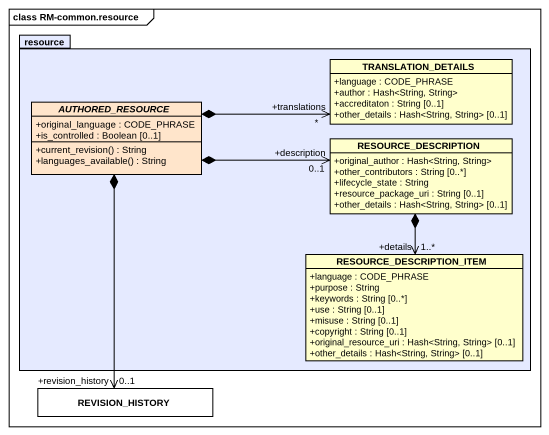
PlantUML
@startuml
mainframe class RM-common.resource
hide circle
hide empty members
skinparam classAttributeIconSize 0
package resource #E5EAFF {
  class TRANSLATION_DETAILS {
    +language : CODE_PHRASE
    +author : Hash<String, String>
    +accreditaton : String [0..1]
    +other_details : Hash<String, String> [0..1]
  }
  abstract class AUTHORED_RESOURCE #FFE5CB {
    +original_language : CODE_PHRASE
    +is_controlled : Boolean [0..1]
    +current_revision() : String
    +languages_available() : String
  }
  class RESOURCE_DESCRIPTION {
    +original_author : Hash<String, String>
    +other_contributors : String [0..*]
    +lifecycle_state : String
    +resource_package_uri : String [0..1]
    +other_details : Hash<String, String> [0..1]
  }
  class RESOURCE_DESCRIPTION_ITEM {
    +language : CODE_PHRASE
    +purpose : String
    +keywords : String [0..*]
    +use : String [0..1]
    +misuse : String [0..1]
    +copyright : String [0..1]
    +original_resource_uri : Hash<String, String> [0..1]
    +other_details : Hash<String, String> [0..1]
  }
}
class REVISION_HISTORY #FFFFFF
AUTHORED_RESOURCE *-right-> "+translations\n*" TRANSLATION_DETAILS
AUTHORED_RESOURCE *-right-> "+description\n0..1" RESOURCE_DESCRIPTION
AUTHORED_RESOURCE *--> "+revision_history\n0..1" REVISION_HISTORY
RESOURCE_DESCRIPTION *--> "+details\n1..*" RESOURCE_DESCRIPTION_ITEM
@enduml
